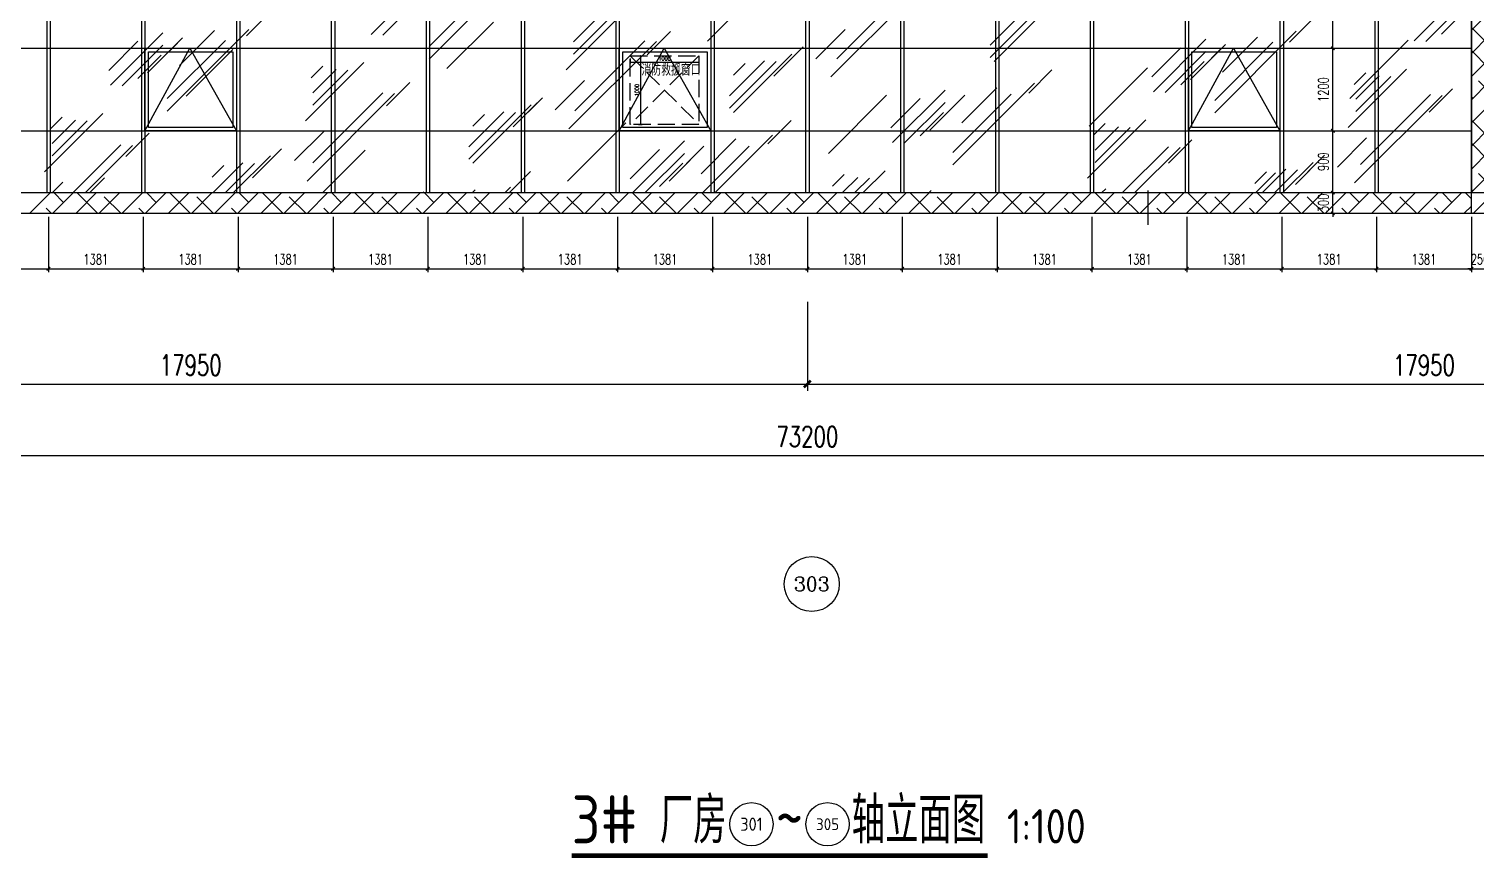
# Model space of a CAD drawing. Extents: x -2377130 to 293730, y -2 to 754590.
# Drawn here: x -432399 to -411337, y 507556 to 519619 of the extents above; entities that cross this region are included whole.
import ezdxf
from ezdxf.enums import TextEntityAlignment as Align

# ---------------------------------------------------------------- set-up
doc = ezdxf.new("R2010")
doc.units = 0
doc.header["$LTSCALE"] = 1000
doc.header["$MEASUREMENT"] = 0
for name, pattern in [('__DASH', [0.35, 0.25, -0.1]), ('DASH', [0.35, 0.25, -0.1]), ('DOTE', [2.42, 2, -0.2, 0.02, -0.2])]:
    doc.linetypes.add(name, pattern=pattern)
doc.layers.get('Defpoints').update_dxf_attribs({"color": 210})
for name, color, linetype in [('A-AXIS-D', 1, 'Continuous'), ('A-AXIS-DOTE', 14, 'DOTE'), ('A-AXIS-DP', 126, 'Continuous'), ('A-AXIS-SYMB', 3, 'Continuous'), ('A-HATCH-2', 251, 'Continuous'), ('A-LIN-V', 9, 'Continuous'), ('A-WINDOW', 140, 'Continuous'), ('AS-WALL', 40, 'Continuous'), ('DIM_SYMB', 3, 'Continuous'), ('PUB_DIM', 3, 'Continuous'), ('PUB_TEXT', 7, 'Continuous'), ('建-文字', 7, 'Continuous')]:
    doc.layers.add(name, color=color, linetype=linetype)
doc.layers.add('A-WALL-HATCH', color=8, linetype='Continuous', lineweight=13)
doc.styles.add('_TCH_AXIS', font='COMPLEX', dxfattribs={"bigfont": 'GBCBIG'})
doc.styles.add('_TCH_DIM_T3', font='SIMPLEX', dxfattribs={"width": 0.705882, "bigfont": 'GBCBIG'})
doc.styles.add('A-DIM_T3', font='SIMPLEX', dxfattribs={"width": 0.705882, "bigfont": 'GBCBIG'})
doc.styles.add('A-STANDARD', font='SIMPLEX', dxfattribs={"bigfont": 'GBCBIG'})
doc.styles.get("Standard").update_dxf_attribs({"font": 'gbenor.shx', "bigfont": 'gbcbig.shx'})
doc.dimstyles.new('_TCH_ARCH&&20', dxfattribs={"dimtxt": 59.5, "dimasz": 20, "dimexe": 20, "dimexo": 20, "dimgap": 25.25, "dimtad": 1, "dimdec": 0, "dimzin": 0, "dimdsep": 46, "dimtxsty": '_TCH_DIM_T3', "dimblk": 'ARCHTICK', "dimcen": 0.09, "dimclrt": 7, "dimazin": 2, "dimtfac": 1, "dimtdec": 0, "dimtix": 1, "dimtmove": 2, "dimatfit": 3, "dimfxl": 0, "dimtolj": 1, "dimtzin": 0, "dimarcsym": 0})
doc.dimstyles.new('A-DIM&&100', dxfattribs={"dimtxt": 297.5, "dimasz": 100, "dimexe": 100, "dimexo": 100, "dimgap": 126.25, "dimtad": 1, "dimdec": 0, "dimzin": 0, "dimdsep": 46, "dimtxsty": 'A-DIM_T3', "dimblk": 'ARCHTICK', "dimcen": 0.09, "dimclrt": 7, "dimazin": 2, "dimtfac": 1, "dimtdec": 0, "dimtix": 1, "dimtmove": 2, "dimatfit": 3, "dimfxl": 0, "dimtolj": 1, "dimtzin": 0, "dimarcsym": 0})

# ---------------------------------------------------------------- blocks, each defined once
blk = doc.blocks.new('_ArchTick')
at = {"color": 0, "linetype": 'ByBlock', "const_width": 0.4}
blk.add_lwpolyline([(-0.5, -0.5), (0.5, 0.5)], dxfattribs=at)
blk = doc.blocks.new('*D1846')
at = {"layer": 'A-AXIS-D', "color": 0, "lineweight": -2}
for p, q in [((-457670, 514610), (-457670, 513313)), ((-384470, 514610), (-384470, 513313)), ((-457670, 513413), (-384470, 513413))]:
    blk.add_line(p, q, dxfattribs=at)
at = {"layer": 'Defpoints', "color": 0}
for p in [(-457670, 514710), (-384470, 514710), (-384470, 513413)]:
    blk.add_point(p, dxfattribs=at)
at = {"layer": 'A-AXIS-D', "color": 0, "lineweight": -2, "xscale": 100, "yscale": 100, "zscale": 100, "rotation": 180}
blk.add_blockref('_ArchTick', (-457670, 513413), dxfattribs=at)
at = {"layer": 'A-AXIS-D', "color": 0, "lineweight": -2, "xscale": 100, "yscale": 100, "zscale": 100}
blk.add_blockref('_ArchTick', (-384470, 513413), dxfattribs=at)
at = {"layer": 'A-AXIS-D', "color": 7, "insert": (-421070, 513688), "char_height": 297.5, "attachment_point": 5, "style": 'A-DIM_T3'}
blk.add_mtext('\\A1;73200', dxfattribs=at)
blk = doc.blocks.new('*D1806')
at = {"layer": 'A-AXIS-D', "color": 0, "lineweight": -2}
for p, q in [((-421070, 515650), (-421070, 514353)), ((-403120, 515650), (-403120, 514353)), ((-421070, 514453), (-403120, 514453))]:
    blk.add_line(p, q, dxfattribs=at)
at = {"layer": 'Defpoints', "color": 0}
for p in [(-421070, 515750), (-403120, 515750), (-403120, 514453)]:
    blk.add_point(p, dxfattribs=at)
at = {"layer": 'A-AXIS-D', "color": 0, "lineweight": -2, "xscale": 100, "yscale": 100, "zscale": 100, "rotation": 180}
blk.add_blockref('_ArchTick', (-421070, 514453), dxfattribs=at)
at = {"layer": 'A-AXIS-D', "color": 0, "lineweight": -2, "xscale": 100, "yscale": 100, "zscale": 100}
blk.add_blockref('_ArchTick', (-403120, 514453), dxfattribs=at)
at = {"layer": 'A-AXIS-D', "color": 7, "insert": (-412095, 514728), "char_height": 297.5, "attachment_point": 5, "style": 'A-DIM_T3'}
blk.add_mtext('\\A1;17950', dxfattribs=at)
blk = doc.blocks.new('*D1805')
at = {"layer": 'A-AXIS-D', "color": 0, "lineweight": -2}
for p, q in [((-439020, 515650), (-439020, 514353)), ((-421070, 515650), (-421070, 514353)), ((-439020, 514453), (-421070, 514453))]:
    blk.add_line(p, q, dxfattribs=at)
at = {"layer": 'Defpoints', "color": 0}
for p in [(-439020, 515750), (-421070, 515750), (-421070, 514453)]:
    blk.add_point(p, dxfattribs=at)
at = {"layer": 'A-AXIS-D', "color": 0, "lineweight": -2, "xscale": 100, "yscale": 100, "zscale": 100, "rotation": 180}
blk.add_blockref('_ArchTick', (-439020, 514453), dxfattribs=at)
at = {"layer": 'A-AXIS-D', "color": 0, "lineweight": -2, "xscale": 100, "yscale": 100, "zscale": 100}
blk.add_blockref('_ArchTick', (-421070, 514453), dxfattribs=at)
at = {"layer": 'A-AXIS-D', "color": 7, "insert": (-430045, 514728), "char_height": 297.5, "attachment_point": 5, "style": 'A-DIM_T3'}
blk.add_mtext('\\A1;17950', dxfattribs=at)
blk = doc.blocks.new('*D1151')
at = {"layer": 'Defpoints', "color": 0}
for p in [(-423648, 519207), (-422648, 519207), (-422648, 519134)]:
    blk.add_point(p, dxfattribs=at)
at = {"layer": 'PUB_DIM', "color": 0, "lineweight": -2}
for p, q in [((-423648, 519187), (-423648, 519114)), ((-423648, 519134), (-422648, 519134)), ((-422648, 519187), (-422648, 519114))]:
    blk.add_line(p, q, dxfattribs=at)
at = {"layer": 'PUB_DIM', "color": 0, "lineweight": -2, "xscale": 20, "yscale": 20, "zscale": 20, "rotation": 180}
blk.add_blockref('_ArchTick', (-423648, 519134), dxfattribs=at)
at = {"layer": 'PUB_DIM', "color": 0, "lineweight": -2, "xscale": 20, "yscale": 20, "zscale": 20}
blk.add_blockref('_ArchTick', (-422648, 519134), dxfattribs=at)
at = {"layer": 'PUB_DIM', "color": 7, "insert": (-423148, 519189), "char_height": 59.5, "attachment_point": 5, "style": '_TCH_DIM_T3'}
blk.add_mtext('\\A1;1000', dxfattribs=at)
blk = doc.blocks.new('*D1152')
at = {"layer": 'Defpoints', "color": 0}
for p in [(-423547, 519229), (-423495, 519229), (-423547, 518229)]:
    blk.add_point(p, dxfattribs=at)
at = {"layer": 'PUB_DIM', "color": 0, "lineweight": -2}
for p, q in [((-423527, 519229), (-423475, 519229)), ((-423495, 518229), (-423495, 519229)), ((-423527, 518229), (-423475, 518229))]:
    blk.add_line(p, q, dxfattribs=at)
at = {"layer": 'PUB_DIM', "color": 0, "lineweight": -2, "xscale": 20, "yscale": 20, "zscale": 20}
for p, rotation in [((-423495, 519229), 90), ((-423495, 518229), 270)]:
    blk.add_blockref('_ArchTick', p, dxfattribs=dict(at, rotation=rotation))
at = {"layer": 'PUB_DIM', "color": 7, "insert": (-423550, 518729), "char_height": 59.5, "attachment_point": 5, "rotation": 90, "style": '_TCH_DIM_T3'}
blk.add_mtext('\\A1;1000', dxfattribs=at)

msp = doc.modelspace()

# ---------------------------------------------------------------- hatches: boundary and pattern name
at = {"layer": 'A-HATCH-2'}
h = msp.add_hatch(dxfattribs=at)
h.set_pattern_fill('ANSI38', color=8, scale=150)
h.set_pattern_definition([(45, (33138.7, -1e-09), (-168.3798, 168.3798), []), (135, (33138.7, -1e-09), (-505.13941, 168.3798), [595.3125, -357.1875])])
h.paths.add_polyline_path([(-411404.4, 516937.5), (-411154.4, 516937.5), (-411154.4, 535687.5), (-411404.4, 535687.5)])

# ---------------------------------------------------------------- linework, layer by layer
at = {"layer": 'A-AXIS-D', "color": 8}
msp.add_circle((-421005.7, 511543.5), 400, dxfattribs=at)
at = {"layer": 'A-AXIS-DOTE', "color": 8, "linetype": '__DASH', "ltscale": 2}
msp.add_line((-465993.9, 517237.5), (-377296.1, 517237.5), dxfattribs=at)
at = {"layer": 'A-AXIS-DP', "color": 8}
for p, q in [((-413421.3, 519337.5), (-413421.3, 520977.5)), ((-413698.8, 519337.5), (-413371.3, 519337.5)), ((-413698.8, 519337.5), (-413371.3, 519337.5)), ((-413421.3, 518137.5), (-413421.3, 519337.5)), ((-413698.8, 518137.5), (-413371.3, 518137.5)), ((-413698.8, 518137.5), (-413371.3, 518137.5)), ((-413421.3, 517237.5), (-413421.3, 518137.5)), ((-413698.8, 517237.5), (-413371.3, 517237.5)), ((-413698.8, 517237.5), (-413371.3, 517237.5)), ((-413421.3, 517237.5), (-413421.3, 517287.5)), ((-413421.3, 516937.5), (-413421.3, 517237.5)), ((-432116.2, 516887.5), (-432116.2, 516080)), ((-432116.2, 516887.5), (-432116.2, 516080)), ((-430735.4, 516887.5), (-430735.4, 516080)), ((-430735.4, 516887.5), (-430735.4, 516080)), ((-429354.6, 516887.5), (-429354.6, 516080)), ((-429354.6, 516887.5), (-429354.6, 516080)), ((-427973.8, 516887.5), (-427973.8, 516080)), ((-427973.8, 516887.5), (-427973.8, 516080)), ((-426593.1, 516887.5), (-426593.1, 516080)), ((-426593.1, 516887.5), (-426593.1, 516080)), ((-425212.3, 516887.5), (-425212.3, 516080)), ((-425212.3, 516887.5), (-425212.3, 516080)), ((-423831.5, 516887.5), (-423831.5, 516080)), ((-423831.5, 516887.5), (-423831.5, 516080)), ((-422450.8, 516887.5), (-422450.8, 516080)), ((-422450.8, 516887.5), (-422450.8, 516080)), ((-421070, 516887.5), (-421070, 516080)), ((-421070, 516887.5), (-421070, 516080)), ((-419689.2, 516887.5), (-419689.2, 516080)), ((-419689.2, 516887.5), (-419689.2, 516080)), ((-418308.5, 516887.5), (-418308.5, 516080)), ((-418308.5, 516887.5), (-418308.5, 516080)), ((-416927.7, 516887.5), (-416927.7, 516080)), ((-416927.7, 516887.5), (-416927.7, 516080)), ((-415546.9, 516887.5), (-415546.9, 516080)), ((-415546.9, 516887.5), (-415546.9, 516080)), ((-414166.2, 516887.5), (-414166.2, 516080)), ((-414166.2, 516887.5), (-414166.2, 516080)), ((-413698.8, 516937.5), (-413371.3, 516937.5)), ((-413421.3, 516937.5), (-413421.3, 516887.5)), ((-412785.4, 516887.5), (-412785.4, 516080)), ((-412785.4, 516887.5), (-412785.4, 516080)), ((-411404.4, 516887.5), (-411404.4, 516080)), ((-411404.4, 516887.5), (-411404.4, 516080)), ((-433496.9, 516130), (-432116.2, 516130)), ((-432116.2, 516130), (-430735.4, 516130)), ((-430735.4, 516130), (-429354.6, 516130)), ((-429354.6, 516130), (-427973.8, 516130)), ((-427973.8, 516130), (-426593.1, 516130)), ((-426593.1, 516130), (-425212.3, 516130)), ((-425212.3, 516130), (-423831.5, 516130)), ((-423831.5, 516130), (-422450.8, 516130)), ((-422450.8, 516130), (-421070, 516130)), ((-421070, 516130), (-419689.2, 516130)), ((-419689.2, 516130), (-418308.5, 516130)), ((-418308.5, 516130), (-416927.7, 516130)), ((-416927.7, 516130), (-415546.9, 516130)), ((-415546.9, 516130), (-414166.2, 516130)), ((-414166.2, 516130), (-412785.4, 516130)), ((-412785.4, 516130), (-411404.4, 516130)), ((-411404.4, 516130), (-411454.4, 516130)), ((-411404.4, 516130), (-411154.4, 516130))]:
    msp.add_line(p, q, dxfattribs=at)
at = {"layer": 'A-AXIS-SYMB', "color": 8}
msp.add_line((-416107, 516770), (-416107, 517270), dxfattribs=at)
at = {"layer": 'A-HATCH-2', "color": 8}
for p, q in [((-440399.8, 519337.5), (-411404.4, 519337.5)), ((-440399.8, 518137.5), (-411404.4, 518137.5))]:
    msp.add_line(p, q, dxfattribs=at)
at = {"layer": 'A-HATCH-2', "color": 8, "linetype": 'Continuous'}
for p, q in [((-432387.9, 516937.5), (-432087.9, 517237.5)), ((-432051.1, 516937.5), (-431751.1, 517237.5)), ((-431894.2, 517094.4), (-432037.3, 517237.5)), ((-431714.4, 516937.5), (-431414.4, 517237.5)), ((-431400.5, 516937.5), (-431700.5, 517237.5)), ((-431377.6, 516937.5), (-431077.6, 517237.5)), ((-431063.8, 516937.5), (-431304.9, 517178.6)), ((-431040.8, 516937.5), (-430740.8, 517237.5)), ((-430704.1, 516937.5), (-430404.1, 517237.5)), ((-430547.2, 517094.4), (-430690.2, 517237.5)), ((-430367.3, 516937.5), (-430067.3, 517237.5)), ((-430053.5, 516937.5), (-430353.5, 517237.5)), ((-430030.6, 516937.5), (-429730.6, 517237.5)), ((-429716.7, 516937.5), (-429957.8, 517178.6)), ((-429693.8, 516937.5), (-429393.8, 517237.5)), ((-429357, 516937.5), (-429057, 517237.5)), ((-429200.1, 517094.4), (-429343.2, 517237.5)), ((-429020.3, 516937.5), (-428720.3, 517237.5)), ((-428706.4, 516937.5), (-429006.4, 517237.5)), ((-428683.5, 516937.5), (-428383.5, 517237.5)), ((-428369.7, 516937.5), (-428610.8, 517178.6)), ((-428346.8, 516937.5), (-428046.8, 517237.5)), ((-428010, 516937.5), (-427710, 517237.5)), ((-427853.1, 517094.4), (-427996.2, 517237.5)), ((-427673.2, 516937.5), (-427373.2, 517237.5)), ((-427359.4, 516937.5), (-427659.4, 517237.5)), ((-427336.5, 516937.5), (-427036.5, 517237.5)), ((-427022.6, 516937.5), (-427263.7, 517178.6)), ((-426999.7, 516937.5), (-426699.7, 517237.5)), ((-426663, 516937.5), (-426363, 517237.5)), ((-426506, 517094.4), (-426649.1, 517237.5)), ((-426326.2, 516937.5), (-426026.2, 517237.5)), ((-426012.4, 516937.5), (-426312.4, 517237.5)), ((-425989.4, 516937.5), (-425689.4, 517237.5)), ((-425675.6, 516937.5), (-425916.7, 517178.6)), ((-425652.7, 516937.5), (-425352.7, 517237.5)), ((-425315.9, 516937.5), (-425015.9, 517237.5)), ((-425159, 517094.4), (-425302.1, 517237.5)), ((-424979.2, 516937.5), (-424679.2, 517237.5)), ((-424665.3, 516937.5), (-424965.3, 517237.5)), ((-424642.4, 516937.5), (-424342.4, 517237.5)), ((-424328.6, 516937.5), (-424569.7, 517178.6)), ((-424305.6, 516937.5), (-424005.6, 517237.5)), ((-423968.9, 516937.5), (-423668.9, 517237.5)), ((-423812, 517094.4), (-423955, 517237.5)), ((-423632.1, 516937.5), (-423332.1, 517237.5)), ((-423318.3, 516937.5), (-423618.3, 517237.5)), ((-423295.4, 516937.5), (-422995.4, 517237.5)), ((-422981.5, 516937.5), (-423222.6, 517178.6)), ((-422958.6, 516937.5), (-422658.6, 517237.5)), ((-422621.8, 516937.5), (-422321.8, 517237.5)), ((-422464.9, 517094.4), (-422608, 517237.5)), ((-422285.1, 516937.5), (-421985.1, 517237.5)), ((-421971.2, 516937.5), (-422271.2, 517237.5)), ((-421948.3, 516937.5), (-421648.3, 517237.5)), ((-421634.5, 516937.5), (-421875.6, 517178.6)), ((-421611.6, 516937.5), (-421311.6, 517237.5)), ((-421274.8, 516937.5), (-420974.8, 517237.5)), ((-421117.9, 517094.4), (-421261, 517237.5)), ((-420938, 516937.5), (-420638, 517237.5)), ((-420624.2, 516937.5), (-420924.2, 517237.5)), ((-420601.3, 516937.5), (-420301.3, 517237.5)), ((-420287.4, 516937.5), (-420528.6, 517178.6)), ((-420264.5, 516937.5), (-419964.5, 517237.5)), ((-419927.8, 516937.5), (-419627.8, 517237.5)), ((-419770.8, 517094.4), (-419913.9, 517237.5)), ((-419591, 516937.5), (-419291, 517237.5)), ((-419277.2, 516937.5), (-419577.2, 517237.5)), ((-419254.2, 516937.5), (-418954.2, 517237.5)), ((-418940.4, 516937.5), (-419181.5, 517178.6)), ((-418917.5, 516937.5), (-418617.5, 517237.5)), ((-418580.7, 516937.5), (-418280.7, 517237.5)), ((-418423.8, 517094.4), (-418566.9, 517237.5)), ((-418244, 516937.5), (-417944, 517237.5)), ((-417930.1, 516937.5), (-418230.1, 517237.5)), ((-417907.2, 516937.5), (-417607.2, 517237.5)), ((-417593.4, 516937.5), (-417834.5, 517178.6)), ((-417570.5, 516937.5), (-417270.5, 517237.5)), ((-417233.7, 516937.5), (-416933.7, 517237.5)), ((-417076.8, 517094.4), (-417219.8, 517237.5)), ((-416896.9, 516937.5), (-416596.9, 517237.5)), ((-416583.1, 516937.5), (-416883.1, 517237.5)), ((-416560.2, 516937.5), (-416260.2, 517237.5)), ((-416246.3, 516937.5), (-416487.4, 517178.6)), ((-416223.4, 516937.5), (-415923.4, 517237.5)), ((-415886.7, 516937.5), (-415586.7, 517237.5)), ((-415729.7, 517094.4), (-415872.8, 517237.5)), ((-415549.9, 516937.5), (-415249.9, 517237.5)), ((-415236.1, 516937.5), (-415536.1, 517237.5)), ((-415213.1, 516937.5), (-414913.1, 517237.5)), ((-414899.3, 516937.5), (-415140.4, 517178.6)), ((-414876.4, 516937.5), (-414576.4, 517237.5)), ((-414539.6, 516937.5), (-414239.6, 517237.5)), ((-414382.7, 517094.4), (-414525.8, 517237.5)), ((-414202.9, 516937.5), (-413902.9, 517237.5)), ((-413889, 516937.5), (-414189, 517237.5)), ((-413866.1, 516937.5), (-413566.1, 517237.5)), ((-413552.3, 516937.5), (-413793.4, 517178.6)), ((-413529.3, 516937.5), (-413229.3, 517237.5)), ((-413192.6, 516937.5), (-412892.6, 517237.5)), ((-413035.7, 517094.4), (-413178.7, 517237.5)), ((-412855.8, 516937.5), (-412555.8, 517237.5)), ((-412542, 516937.5), (-412842, 517237.5)), ((-412519.1, 516937.5), (-412219.1, 517237.5)), ((-412205.2, 516937.5), (-412446.3, 517178.6)), ((-412182.3, 516937.5), (-411882.3, 517237.5)), ((-411845.5, 516937.5), (-411545.5, 517237.5)), ((-411688.6, 517094.4), (-411831.7, 517237.5)), ((-411404.4, 517146.9), (-411494.9, 517237.5)), ((-432074, 516937.5), (-432146.8, 517010.2)), ((-430727, 516937.5), (-430799.7, 517010.2)), ((-429380, 516937.5), (-429452.7, 517010.2)), ((-428032.9, 516937.5), (-428105.6, 517010.2)), ((-426685.9, 516937.5), (-426758.6, 517010.2)), ((-425338.8, 516937.5), (-425411.6, 517010.2)), ((-423991.8, 516937.5), (-424064.5, 517010.2)), ((-422644.8, 516937.5), (-422717.5, 517010.2)), ((-421297.7, 516937.5), (-421370.5, 517010.2)), ((-419950.7, 516937.5), (-420023.4, 517010.2)), ((-418603.6, 516937.5), (-418676.4, 517010.2)), ((-417256.6, 516937.5), (-417329.3, 517010.2)), ((-415909.6, 516937.5), (-415982.3, 517010.2)), ((-414562.5, 516937.5), (-414635.3, 517010.2)), ((-413215.5, 516937.5), (-413288.2, 517010.2)), ((-411868.5, 516937.5), (-411941.2, 517010.2)), ((-411508.8, 516937.5), (-411404.4, 517041.8))]:
    msp.add_line(p, q, dxfattribs=at)
at = {"layer": 'A-LIN-V', "color": 8}
for p, q in [((-411404.4, 516937.5), (-411404.4, 535687.5)), ((-411404.4, 535687.5), (-411404.4, 517237.5)), ((-440650.8, 517237.5), (-411404.4, 517237.5))]:
    msp.add_line(p, q, dxfattribs=at)
at = {"layer": 'A-LIN-V', "color": 8, "linetype": 'DASH'}
msp.add_lwpolyline([(-423648.1, 519228.7), (-422648.1, 519228.7), (-422648.1, 518228.7), (-423648.1, 518228.7)], close=True, dxfattribs=at)
for points in [[(-423648.1, 519228.7), (-422648.1, 518228.7)], [(-422648.1, 519228.7), (-423648.1, 518228.7)]]:
    msp.add_lwpolyline(points, dxfattribs=at)
at = {"layer": 'A-WALL-HATCH', "color": 8, "linetype": 'Continuous'}
for p, q in [((-427417.6, 519540.2), (-426654, 520303.9)), ((-426576.1, 519181.8), (-425388.1, 520369.7)), ((-427247.9, 519529.9), (-426654, 520123.9)), ((-426576.1, 519361.8), (-425727.5, 520210.3)), ((-422522.3, 519442), (-421843.5, 520120.8)), ((-420727.9, 518920.6), (-419455.1, 520193.4)), ((-420643, 519185.4), (-419624.8, 520203.6)), ((-412238.7, 519445.7), (-411475, 520209.3)), ((-429232.6, 519519.9), (-428893.2, 519859.3)), ((-424581.1, 519022), (-423732.6, 519870.6)), ((-418409.3, 519384.4), (-417900.2, 519893.6)), ((-418409.3, 519204.4), (-417730.5, 519883.3)), ((-418349.3, 519144.4), (-417500.8, 519993)), ((-412069, 519435.4), (-411475, 520029.3)), ((-411839.3, 519545.1), (-411499.9, 519884.5)), ((-430387.8, 518424.8), (-429199.8, 519612.7)), ((-426317, 519041.4), (-425638.2, 519720.2)), ((-424471.4, 519431.7), (-424132, 519771.1)), ((-424471.4, 519251.7), (-423962.3, 519760.8)), ((-414053.7, 519425.3), (-413714.3, 519764.8)), ((-431237.2, 519015.3), (-430813, 519439.6)), ((-431212.4, 518800.2), (-430448.7, 519563.9)), ((-430672.6, 518979.9), (-430163.5, 519489)), ((-430492.6, 519159.9), (-430238.1, 519414.5)), ((-430387.8, 518604.8), (-429539.2, 519453.3)), ((-430206.9, 519085.6), (-429697.8, 519594.8)), ((-424539.6, 518163.6), (-423266.8, 519436.4)), ((-424454.7, 518428.4), (-423436.5, 519446.6)), ((-423401.4, 519241.7), (-423062, 519581.1)), ((-420944, 519184.4), (-420519.8, 519608.7)), ((-416033.4, 518705.6), (-415269.8, 519469.3)), ((-415141, 518398.1), (-413953, 519586)), ((-415141, 518578.1), (-414292.4, 519426.6)), ((-415028, 518991.1), (-414518.9, 519500.2)), ((-413174.6, 518607.4), (-412326, 519455.9)), ((-431042.7, 518789.9), (-430448.7, 519383.9)), ((-430813, 518899.6), (-430473.5, 519239)), ((-430111.8, 518640.8), (-429433, 519319.6)), ((-422144, 518404.4), (-421295.5, 519252.9)), ((-421555.8, 518932.6), (-421131.6, 519356.9)), ((-421375.8, 519112.6), (-421206.1, 519282.3)), ((-416058.3, 518920.8), (-415634, 519345)), ((-415863.7, 518695.3), (-415269.8, 519289.3)), ((-415493.7, 518885.3), (-414984.6, 519394.5)), ((-415313.7, 519065.3), (-415059.1, 519319.9)), ((-428375.9, 518282), (-427527.3, 519130.5)), ((-428291, 518906.8), (-428121.3, 519076.5)), ((-428266.2, 518691.7), (-427926.7, 519031.1)), ((-428266.2, 518511.7), (-427757, 519020.8)), ((-422204, 518644.4), (-421694.9, 519153.5)), ((-422204, 518464.4), (-421525.2, 519143.2)), ((-422144, 518944.4), (-421974.3, 519114.1)), ((-417848.4, 518685.3), (-417509, 519024.7)), ((-416969.3, 518206.8), (-416120.8, 519055.3)), ((-415634, 518805), (-415294.6, 519144.4)), ((-413196.9, 518187.4), (-412348.4, 519035.9)), ((-413112.1, 518812.3), (-412942.4, 518982)), ((-427196.2, 518501.7), (-426856.8, 518841.1)), ((-424738.8, 518444.4), (-424314.5, 518868.6)), ((-418952.7, 517641.1), (-417764.7, 518829)), ((-413087.2, 518597.1), (-412747.8, 518936.5)), ((-413087.2, 518417.1), (-412578.1, 518926.2)), ((-428351.3, 517406.6), (-427078.5, 518679.3)), ((-428266.4, 517671.4), (-427248.2, 518689.6)), ((-425350.6, 518192.6), (-424926.3, 518616.9)), ((-420764, 517806.2), (-419915.5, 518654.7)), ((-419853, 518180.7), (-419428.8, 518605)), ((-419828.2, 517965.6), (-419064.5, 518729.3)), ((-419288.4, 518145.3), (-418779.3, 518654.4)), ((-419108.4, 518325.3), (-418853.9, 518579.9)), ((-418952.7, 517821.1), (-418104.1, 518669.6)), ((-418822.7, 518251), (-418313.6, 518760.1)), ((-413104.5, 517379.9), (-411831.7, 518652.7)), ((-413019.6, 517644.7), (-412001.4, 518663)), ((-412017.2, 518407.1), (-411677.8, 518746.5)), ((-432170.6, 517542), (-431322.1, 518390.5)), ((-425998.8, 517904.4), (-425489.7, 518413.5)), ((-425998.8, 517724.4), (-425320, 518403.2)), ((-425938.8, 517664.4), (-425090.2, 518512.9)), ((-425938.8, 518204.4), (-425769.1, 518374.1)), ((-425170.6, 518372.6), (-425000.9, 518542.3)), ((-419658.5, 517955.3), (-419064.5, 518549.3)), ((-419428.8, 518065), (-419089.3, 518404.4)), ((-432085.7, 518166.8), (-431916, 518336.5)), ((-432060.9, 517951.7), (-431721.5, 518291.1)), ((-432060.9, 517771.7), (-431551.8, 518280.8)), ((-424558.8, 517405.6), (-423710.2, 518254.1)), ((-421643.2, 517945.3), (-421303.8, 518284.7)), ((-416991.7, 517447.4), (-416143.1, 518295.9)), ((-416906.8, 518072.2), (-416737.1, 518241.9)), ((-416882, 517857.1), (-416542.5, 518196.5)), ((-416882, 517677.1), (-416372.8, 518186.2)), ((-431755.1, 517237.5), (-431059.9, 517932.6)), ((-430990.9, 517761.7), (-430651.5, 518101.1)), ((-428533.5, 517704.3), (-428109.2, 518128.6)), ((-423611, 517237.5), (-422859.2, 517989.2)), ((-422617.5, 517511), (-422108.3, 518020.1)), ((-422411, 517237.5), (-421576.4, 518072)), ((-415812, 517667.1), (-415472.6, 518006.5)), ((-413354.6, 517609.8), (-412930.3, 518034)), ((-431575.1, 517237.5), (-430890.2, 517922.3)), ((-429420.4, 517237.5), (-428885, 517772.9)), ((-429145.3, 517452.6), (-428721, 517876.8)), ((-428965.3, 517632.6), (-428795.6, 517802.3)), ((-428121, 517237.5), (-427505, 517853.5)), ((-423647.8, 517440.7), (-423223.5, 517865)), ((-423431, 517237.5), (-422859.2, 517809.2)), ((-423083.2, 517405.3), (-422574.1, 517914.4)), ((-422903.2, 517585.3), (-422648.6, 517839.8)), ((-422591, 517237.5), (-421915.8, 517912.6)), ((-416481.6, 517237.5), (-415813.1, 517905.9)), ((-416301.6, 517237.5), (-415643.4, 517895.7)), ((-413966.4, 517358), (-413542.1, 517782.3)), ((-429733.5, 517464.3), (-429563.8, 517634.1)), ((-429720.4, 517237.5), (-429284.4, 517673.5)), ((-429540.4, 517237.5), (-429114.7, 517663.2)), ((-425405.7, 517237.5), (-425098.5, 517544.7)), ((-423223.5, 517325), (-422884.1, 517664.4)), ((-420256.3, 517237.5), (-419937.9, 517555.9)), ((-414554.6, 517369.8), (-414384.9, 517539.5)), ((-414544.5, 517237.5), (-414254, 517528)), ((-414446.9, 517237.5), (-414105.5, 517578.9)), ((-414266.9, 517237.5), (-413935.8, 517568.6)), ((-414146.9, 517237.5), (-413706, 517678.3)), ((-413786.4, 517538), (-413616.7, 517707.7)), ((-432055.1, 517237.5), (-431904, 517388.6)), ((-431515.1, 517237.5), (-431299.7, 517452.8)), ((-425465.7, 517237.5), (-425388.1, 517315)), ((-420701.5, 517332.2), (-420531.8, 517501.9)), ((-420556.3, 517237.5), (-420337.3, 517456.5)), ((-420376.3, 517237.5), (-420167.6, 517446.2)), ((-416781.6, 517237.5), (-416725, 517294)), ((-426665.7, 517237.5), (-426654, 517249.2)), ((-425945.7, 517237.5), (-425903.1, 517280.1)), ((-419296.3, 517237.5), (-419267.3, 517266.5))]:
    msp.add_line(p, q, dxfattribs=at)
at = {"layer": 'A-WALL-HATCH', "color": 8}
msp.add_line((-410770, 517237.5), (-440400.8, 517237.5), dxfattribs=at)
at = {"layer": 'A-WINDOW', "color": 8}
for p, q in [((-432141.2, 535687.5), (-432141.2, 517237.5)), ((-432091.2, 535687.5), (-432091.2, 517237.5)), ((-430760.4, 535687.5), (-430760.4, 517237.5)), ((-430710.4, 535687.5), (-430710.4, 517237.5)), ((-429379.6, 535687.5), (-429379.6, 517237.5)), ((-429329.6, 535687.5), (-429329.6, 517237.5)), ((-427998.8, 535687.5), (-427998.8, 517237.5)), ((-427948.8, 535687.5), (-427948.8, 517237.5)), ((-426618.1, 535687.5), (-426618.1, 517237.5)), ((-426568.1, 535687.5), (-426568.1, 517237.5)), ((-425237.3, 535687.5), (-425237.3, 517237.5)), ((-425187.3, 535687.5), (-425187.3, 517237.5)), ((-423856.5, 535687.5), (-423856.5, 517237.5)), ((-423806.5, 535687.5), (-423806.5, 517237.5)), ((-422475.8, 535687.5), (-422475.8, 517237.5)), ((-422425.8, 535687.5), (-422425.8, 517237.5)), ((-421095, 535687.5), (-421095, 517237.5)), ((-421045, 535687.5), (-421045, 517237.5)), ((-419714.2, 535687.5), (-419714.2, 517237.5)), ((-419664.2, 535687.5), (-419664.2, 517237.5)), ((-418333.5, 535687.5), (-418333.5, 517237.5)), ((-418283.5, 535687.5), (-418283.5, 517237.5)), ((-416952.7, 535687.5), (-416952.7, 517237.5)), ((-416902.7, 535687.5), (-416902.7, 517237.5)), ((-415571.9, 535687.5), (-415571.9, 517237.5)), ((-415521.9, 535687.5), (-415521.9, 517237.5)), ((-414191.2, 535687.5), (-414191.2, 517237.5)), ((-414141.2, 535687.5), (-414141.2, 517237.5)), ((-412810.4, 535687.5), (-412810.4, 517237.5)), ((-412760.4, 535687.5), (-412760.4, 517237.5))]:
    msp.add_line(p, q, dxfattribs=at)
for points in [[(-430710.4, 518137.5), (-430056.2, 519337.5), (-429379.6, 518137.5)], [(-423806.5, 518137.5), (-423152.3, 519337.5), (-422475.8, 518137.5)], [(-415521.9, 518137.5), (-414867.7, 519337.5), (-414191.2, 518137.5)]]:
    msp.add_lwpolyline(points, dxfattribs=at)
for points in [[(-430710.4, 519337.5), (-429379.6, 519337.5), (-429379.6, 518137.5), (-430710.4, 518137.5)], [(-430660.4, 519287.5), (-429429.6, 519287.5), (-429429.6, 518187.5), (-430660.4, 518187.5)], [(-423806.5, 519337.5), (-422475.8, 519337.5), (-422475.8, 518137.5), (-423806.5, 518137.5)], [(-423756.5, 519287.5), (-422525.8, 519287.5), (-422525.8, 518187.5), (-423756.5, 518187.5)], [(-415521.9, 519337.5), (-414191.2, 519337.5), (-414191.2, 518137.5), (-415521.9, 518137.5)], [(-415471.9, 519287.5), (-414241.2, 519287.5), (-414241.2, 518187.5), (-415471.9, 518187.5)]]:
    msp.add_lwpolyline(points, close=True, dxfattribs=at)
at = {"layer": 'AS-WALL', "color": 8}
msp.add_line((-465993.9, 516937.5), (-377296.1, 516937.5), dxfattribs=at)
at = {"layer": 'DIM_SYMB', "color": 8, "const_width": 70}
msp.add_lwpolyline([(-424499.8, 507591.3), (-418445.8, 507591.3)], dxfattribs=at)
at = {"layer": 'PUB_TEXT', "color": 8}
for centre in [(-421883.5, 508048.6), (-420775.1, 508048.6)]:
    msp.add_circle(centre, 315, dxfattribs=at)

# ---------------------------------------------------------------- block references
at = {"layer": 'A-AXIS-DP', "color": 8, "xscale": 50, "yscale": 50, "zscale": 50}
for p, rotation in [((-413421.3, 519337.5), 90), ((-413421.3, 519337.5), 270), ((-413421.3, 518137.5), 90), ((-413421.3, 518137.5), 270), ((-413421.3, 517237.5), 270), ((-413421.3, 517237.5), 270), ((-413421.3, 516937.5), 90), ((-432116.2, 516130), 180), ((-430735.4, 516130), 180), ((-429354.6, 516130), 180), ((-427973.8, 516130), 180), ((-426593.1, 516130), 180), ((-425212.3, 516130), 180), ((-423831.5, 516130), 180), ((-422450.8, 516130), 180), ((-421070, 516130), 180), ((-419689.2, 516130), 180), ((-418308.5, 516130), 180), ((-416927.7, 516130), 180), ((-415546.9, 516130), 180), ((-414166.2, 516130), 180), ((-412785.4, 516130), 180)]:
    msp.add_blockref('_ArchTick', p, dxfattribs=dict(at, rotation=rotation))
for p in [(-432116.2, 516130), (-430735.4, 516130), (-429354.6, 516130), (-427973.8, 516130), (-426593.1, 516130), (-425212.3, 516130), (-423831.5, 516130), (-422450.8, 516130), (-421070, 516130), (-419689.2, 516130), (-418308.5, 516130), (-416927.7, 516130), (-415546.9, 516130), (-414166.2, 516130), (-412785.4, 516130), (-411404.4, 516130), (-411404.4, 516130)]:
    msp.add_blockref('_ArchTick', p, dxfattribs=at)

# ---------------------------------------------------------------- texts
at = {"layer": 'A-AXIS-DP', "color": 8, "char_height": 148.75, "attachment_point": 5, "rotation": 90, "style": '_TCH_DIM_T3'}
for s, insert in [('\\A1;1200', (-413558.8, 518737.5)), ('\\A1;900', (-413558.8, 517687.5)), ('\\A1;300', (-413558.8, 517087.5))]:
    msp.add_mtext(s, dxfattribs=dict(at, insert=insert))
at = {"layer": 'A-AXIS-DP', "color": 8, "char_height": 148.75, "attachment_point": 5, "style": '_TCH_DIM_T3'}
for s, insert in [('\\A1;1381', (-431425.8, 516267.5)), ('\\A1;1381', (-430045, 516267.5)), ('\\A1;1381', (-428664.2, 516267.5)), ('\\A1;1381', (-427283.5, 516267.5)), ('\\A1;1381', (-425902.7, 516267.5)), ('\\A1;1381', (-424521.9, 516267.5)), ('\\A1;1381', (-423141.2, 516267.5)), ('\\A1;1381', (-421760.4, 516267.5)), ('\\A1;1381', (-420379.6, 516267.5)), ('\\A1;1381', (-418998.8, 516267.5)), ('\\A1;1381', (-417618.1, 516267.5)), ('\\A1;1381', (-416237.3, 516267.5)), ('\\A1;1381', (-414856.5, 516267.5)), ('\\A1;1381', (-413475.8, 516267.5)), ('\\A1;1381', (-412094.9, 516267.5)), ('\\A1;250', (-411279.4, 516267.5))]:
    msp.add_mtext(s, dxfattribs=dict(at, insert=insert))
at = {"layer": 'PUB_TEXT', "color": 8, "style": '_TCH_AXIS'}
msp.add_text('303', height=206.28, dxfattribs=at).set_placement((-421266, 511440.3), (-420745.4, 511440.3), align=Align.FIT)
at = {"layer": 'PUB_TEXT', "color": 8}
for s, height, p in [('3#', 700, (-424499.8, 507768.6)), ('厂房', 675.18, (-423216.4, 507768.6)), ('轴立面图', 675.18, (-420425.1, 507768.6)), ('1:100', 500, (-418165.8, 507768.6)), ('~', 700, (-421533.5, 507768.6))]:
    msp.add_text(s, height=height, dxfattribs=at).set_placement(p)
for s, height, width, p, p2 in [('301', 191.75, 1.164924, (-422046.3, 507952.7), (-421720.6, 507952.7)), ('305', 172.13, 1.178164, (-420943.4, 507962.5), (-420606.9, 507962.5))]:
    msp.add_text(s, height=height, dxfattribs=dict(at, width=width)).set_placement(p, p2, align=Align.FIT)
at = {"layer": '建-文字', "color": 8, "style": 'A-STANDARD'}
msp.add_text('消防救援窗口', height=168.79, dxfattribs=at).set_placement((-423484.4, 518940))

# ---------------------------------------------------------------- dimensions: what is measured, and where the dimension line sits
at = {"layer": 'A-AXIS-D', "color": 8}
for base, p1, p2, picture, middle in [((-421070, 514453.4), (-439020, 515750), (-421070, 515750), '*D1805', (-430045, 514728.4)), ((-403120, 514453.4), (-421070, 515750), (-403120, 515750), '*D1806', (-412095, 514728.4)), ((-384470.1, 513413.4), (-457670, 514710), (-384470.1, 514710), '*D1846', (-421070, 513688.4))]:
    dim = msp.add_linear_dim(base=base, p1=p1, p2=p2, angle=360, dimstyle='A-DIM&&100', override={"dimgap": 0}, dxfattribs=at)
    dim.commit()
    dim.dimension.update_dxf_attribs({"geometry": picture, "text_midpoint": middle, "dimtype": 161})
at = {"layer": 'PUB_DIM', "color": 8}
for p1, p2, distance, picture, middle in [((-423648.1, 519207.4), (-422648.1, 519207.4), -73.3, '*D1151', (-423148.1, 519189.1)), ((-423546.8, 518228.7), (-423546.8, 519228.7), -51.4, '*D1152', (-423550.4, 518728.7))]:
    dim = msp.add_aligned_dim(p1=p1, p2=p2, distance=distance, dimstyle='_TCH_ARCH&&20', dxfattribs=at)
    dim.commit()
    dim.dimension.update_dxf_attribs({"geometry": picture, "text_midpoint": middle})

doc.saveas('drawing.dxf')
